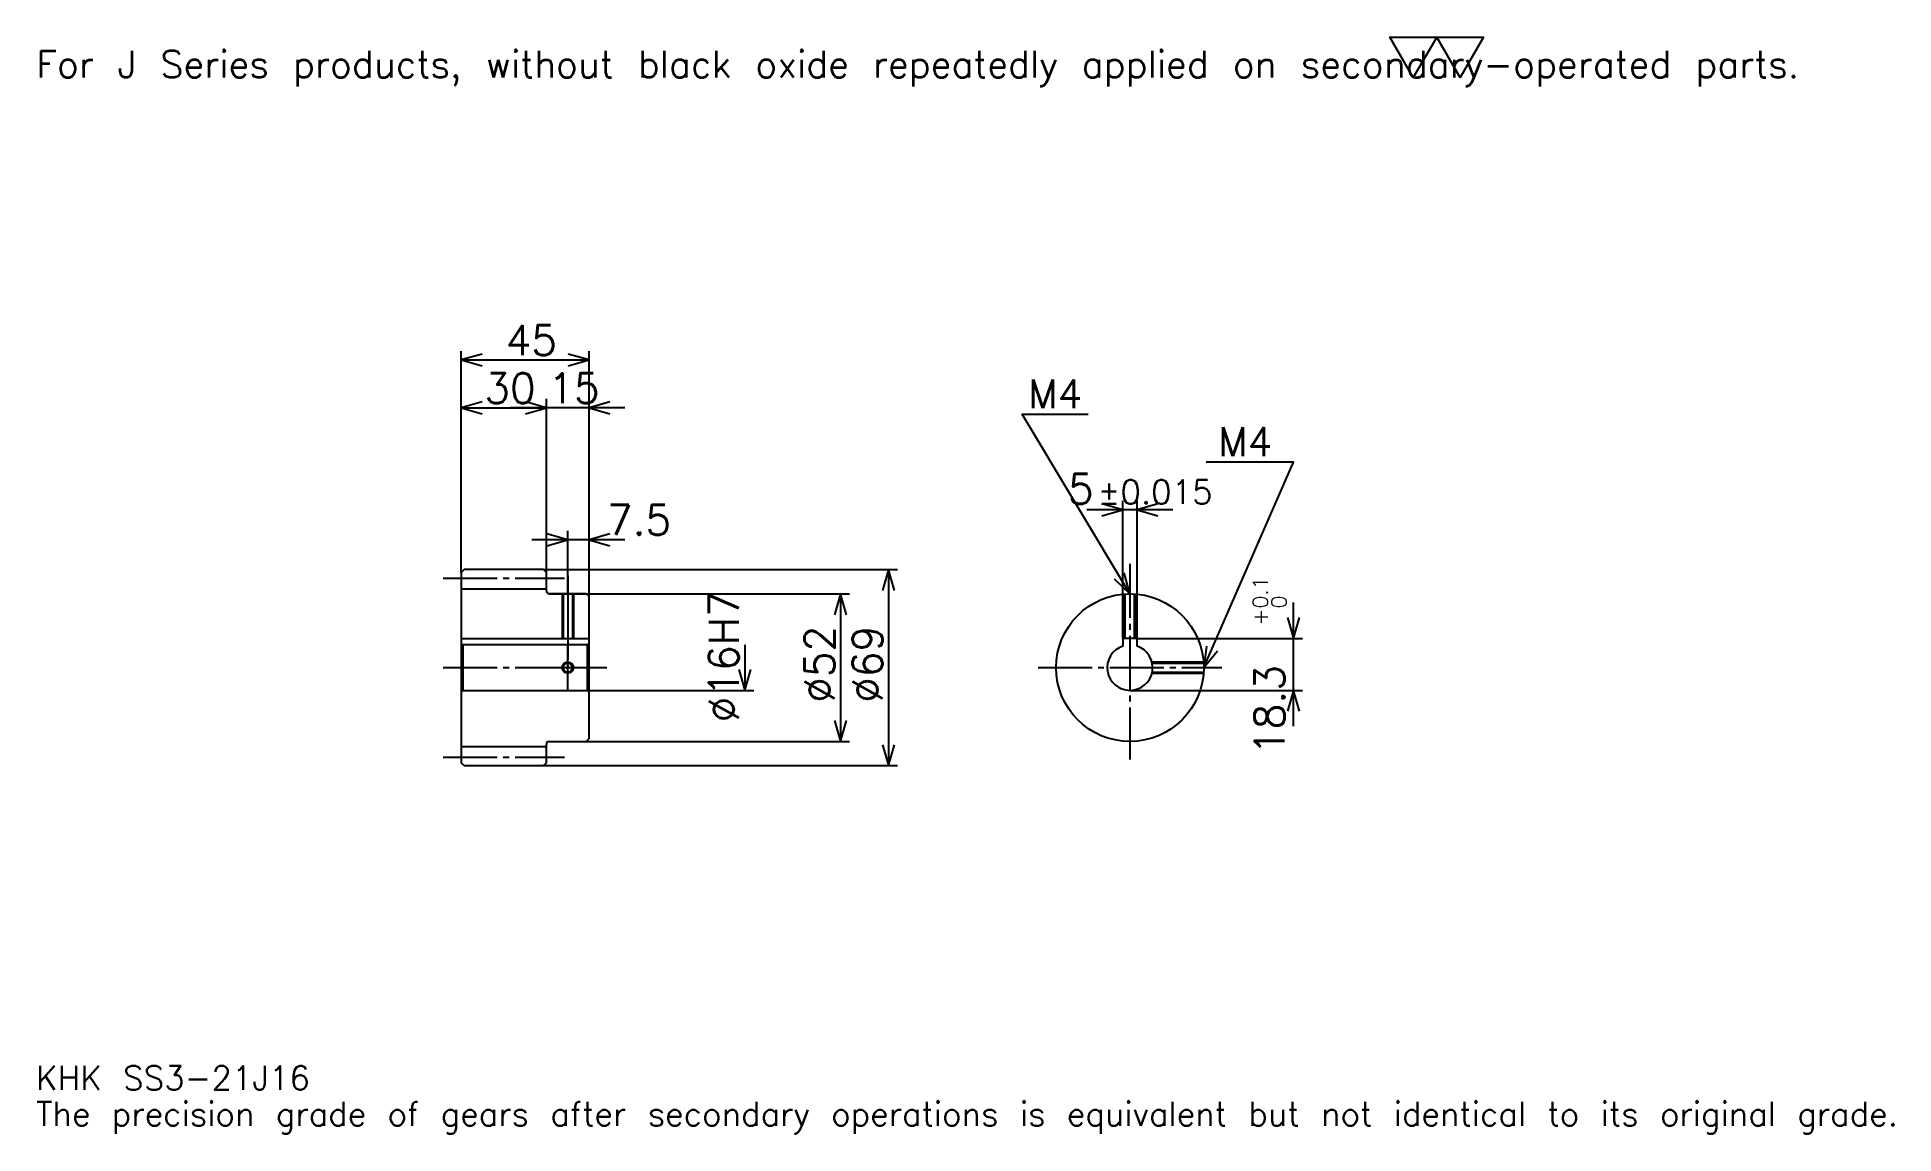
# Model space of a CAD drawing. Extents: x 21 to 675, y 8 to 394.
import ezdxf

# ---------------------------------------------------------------- set-up
doc = ezdxf.new("R2010")
doc.units = 0
doc.linetypes.add('DASHDOT', pattern=[25.304349, 18.978261, -2.108696, 2.108696, -2.108696])
doc.layers.get('0').update_dxf_attribs({"linetype": 'CONTINUOUS'})
doc.layers.add('DASHDOT', color=6, linetype='DASHDOT')
doc.styles.add('KANJI', font='TXT', dxfattribs={"bigfont": 'BIGFONT'})

msp = doc.modelspace()

# ---------------------------------------------------------------- linework, layer by layer
at = {"color": 5}
for p, q in [((170.804337, 206.358688), (170.804337, 283.32608)), ((215.804337, 206.358688), (215.804337, 283.32608)), ((170.804337, 280.163025), (215.804337, 280.163025)), ((170.804337, 263.293457), (200.804337, 263.293457)), ((228.456512, 263.293457), (188.152161, 263.293457)), ((200.804337, 206.358688), (200.804337, 266.456512)), ((403.782593, 182.158691), (403.782593, 230.543472)), ((408.782593, 182.158691), (408.782593, 230.543472)), ((421.434753, 227.380432), (391.130432, 227.380432)), ((228.456512, 216.902161), (195.652161, 216.902161)), ((208.304337, 206.358688), (208.304337, 220.065216)), ((170.804337, 205.358688), (170.804337, 206.358688)), ((199.804337, 206.358688), (215.804337, 206.358688)), ((200.804337, 205.358688), (200.804337, 206.358688)), ((208.304337, 197.858688), (208.304337, 206.358688)), ((208.304337, 197.858688), (208.304337, 206.358688)), ((215.804337, 206.358688), (324.402161, 206.358688)), ((215.804337, 196.858688), (215.804337, 206.358688)), ((321.239136, 206.358688), (321.239136, 137.358688)), ((201.804337, 197.858688), (215.804337, 197.858688)), ((215.804337, 197.858688), (307.532593, 197.858688)), ((304.369568, 197.858688), (304.369568, 145.858688)), ((463.913025, 151.206512), (463.913025, 194.810867)), ((270.630432, 179.858688), (270.630432, 163.858688)), ((408.782593, 182.158691), (467.076111, 182.158691)), ((215.804337, 163.858688), (273.793457, 163.858688)), ((406.282593, 163.858688), (467.076111, 163.858688)), ((201.804337, 145.858688), (215.804337, 145.858688)), ((215.804337, 145.858688), (307.532593, 145.858688)), ((199.804337, 137.358688), (215.804337, 137.358688)), ((215.804337, 137.358688), (324.402161, 137.358688))]:
    msp.add_line(p, q, dxfattribs=at)
at = {"color": 4}
for p, q in [((170.804337, 199.608688), (200.804337, 199.608688)), ((170.804337, 182.158691), (215.804337, 182.158691)), ((171.304337, 179.858688), (171.304337, 163.858688)), ((215.304337, 179.858688), (215.804337, 180.358688)), ((215.304337, 163.858688), (215.804337, 163.358688)), ((170.804337, 144.108688), (200.804337, 144.108688))]:
    msp.add_line(p, q, dxfattribs=at)
at = {"color": 7}
msp.add_lwpolyline([(506.086945, 379.565216), (497.863037, 393.820007), (530.758667, 393.820007), (522.53479, 379.565216), (514.310852, 393.820007), (506.086945, 379.565216)], dxfattribs=at)
at = {"color": 5}
for points in [[(178.184769, 282.271729), (170.804337, 280.163025), (178.184769, 278.054321)], [(208.423904, 278.054321), (215.804337, 280.163025), (208.423904, 282.271729)], [(178.184769, 265.402161), (170.804337, 263.293457), (178.184769, 261.184784)], [(193.423904, 261.184784), (200.804337, 263.293457), (193.423904, 265.402161)], [(193.423904, 261.184784), (200.804337, 263.293457), (193.423904, 265.402161)], [(223.184769, 265.402161), (215.804337, 263.293457), (223.184769, 261.184784)], [(406.282593, 197.858688), (368.32608, 261.119568), (391.521729, 261.119568)], [(432.282593, 171.858688), (463.913025, 244.25), (433.126099, 244.25)], [(396.402161, 225.271729), (403.782593, 227.380432), (396.402161, 229.48912)], [(416.163025, 229.48912), (408.782593, 227.380432), (416.163025, 225.271729)], [(200.923904, 214.793472), (208.304337, 216.902161), (200.923904, 219.010864)], [(223.184769, 219.010864), (215.804337, 216.902161), (223.184769, 214.793472)], [(323.347809, 198.978256), (321.239136, 206.358688), (319.130432, 198.978256)], [(400.677185, 203.102448), (406.282593, 197.858688), (404.293579, 205.272278)], [(306.478241, 190.478256), (304.369568, 197.858688), (302.260864, 190.478256)], [(461.804321, 189.539124), (463.913025, 182.158691), (466.021729, 189.539124)], [(433.305359, 179.466019), (432.282593, 171.858688), (437.169922, 177.777435)], [(268.521729, 171.23912), (270.630432, 163.858688), (272.739136, 171.23912)], [(466.021729, 156.478256), (463.913025, 163.858688), (461.804321, 156.478256)], [(302.260864, 153.23912), (304.369568, 145.858688), (306.478241, 153.23912)], [(319.130432, 144.73912), (321.239136, 137.358688), (323.347809, 144.73912)]]:
    msp.add_lwpolyline(points, dxfattribs=at)
at = {"color": 4}
for points in [[(200.804337, 198.858688), (200.804337, 205.358688), (199.804337, 206.358688), (171.804337, 206.358688), (170.804337, 205.358688), (170.804337, 163.358688)], [(201.804337, 145.858688), (214.804337, 145.858688), (215.804337, 146.858688), (215.804337, 196.858688), (214.804337, 197.858688), (201.804337, 197.858688)], [(206.304337, 197.858688), (206.304337, 182.158691)], [(206.684341, 197.858688), (206.684341, 182.158691)], [(209.924332, 197.858688), (209.924332, 182.158691)], [(210.304337, 197.858688), (210.304337, 182.158691)], [(404.282593, 182.158691), (404.282593, 197.781647)], [(404.662598, 182.158691), (404.662598, 197.808167)], [(407.902588, 182.158691), (407.902588, 197.808167)], [(408.282593, 182.158691), (408.282593, 197.781647)], [(170.804337, 163.358688), (171.304337, 163.858688), (215.304337, 163.858688), (215.304337, 179.858688), (171.304337, 179.858688), (170.804337, 180.358688)], [(408.782593, 179.458023), (408.782593, 182.158691), (403.782593, 182.158691), (403.782593, 179.458023)], [(414.028564, 173.858688), (432.205566, 173.858688)], [(414.116852, 173.478683), (432.232056, 173.478683)], [(414.116852, 170.238693), (432.232056, 170.238693)], [(414.028564, 169.858688), (432.205566, 169.858688)], [(170.804337, 163.358688), (170.804337, 138.358688), (171.804337, 137.358688), (199.804337, 137.358688), (200.804337, 138.358688), (200.804337, 144.858688)]]:
    msp.add_lwpolyline(points, dxfattribs=at)
for centre, radius in [((406.282593, 171.858688), 26), ((208.304337, 171.858688), 1.62)]:
    msp.add_circle(centre, radius, dxfattribs=at)
at = {"color": 7}
msp.add_circle((208.304337, 171.858688), 2, dxfattribs=at)
at = {"color": 4}
for centre, radius, start, end in [((201.804337, 198.858688), 1, 180, 270), ((406.282593, 171.858688), 8, 108.209957329, 71.790042671), ((201.804337, 144.858688), 1, 90, 180)]:
    msp.add_arc(centre, radius, start, end, dxfattribs=at)
at = {"layer": 'DASHDOT', "color": 7}
for p, q in [((164.478256, 203.358688), (207.130432, 203.358688)), ((406.282593, 208.402161), (406.282593, 139.532593)), ((208.304337, 197.858688), (208.304337, 171.858688)), ((164.478256, 171.858688), (222.130432, 171.858688)), ((373.956512, 171.858688), (438.608704, 171.858688)), ((164.478256, 140.358688), (207.130432, 140.358688))]:
    msp.add_line(p, q, dxfattribs=at)
for points in [[(208.304337, 204.184784), (208.304337, 175.832596)], [(208.304337, 163.532608), (208.304337, 180.184769)], [(199.978241, 171.858688), (216.630432, 171.858688)]]:
    msp.add_lwpolyline(points, dxfattribs=at)

# ---------------------------------------------------------------- texts
at = {"color": 7, "style": 'KANJI'}
for s, height, p in [('For J Series products, without black oxide repeatedly applied on secondary-operated parts.', 9.48913, (21.086956, 379.565216)), ('45', 10.543478, (186.45108, 281.849976)), ('30', 10.543478, (178.95108, 264.980438)), ('15', 10.543478, (201.45108, 264.980438)), ('M4', 10.12174, (370.434753, 263.228271)), ('M4', 10.12174, (437.343506, 246.358688)), ('5', 10.543478, (384.518768, 229.48912)), ('%%p0.015', 8.434783, (394.955505, 229.48912)), ('7.5', 10.543478, (222.130432, 218.589127)), ('KHK SS3-21J16', 8.434783, (21.086956, 23.195652)), ('The precision grade of gears after secondary operations is equivalent but not identical to its original grade.', 8.434783, (21.086956, 10.543478))]:
    msp.add_text(s, height=height, dxfattribs=at).set_placement(p)
for s, height, p in [('%%c16H7', 10.543478, (268.521729, 152.616837)), ('0.1', 5.271739, (454.845642, 192.656158)), ('0', 5.271739, (461.382629, 192.656158)), ('+', 5.271739, (454.845642, 186.751801)), ('%%c52', 10.543478, (302.260864, 159.470093)), ('%%c69', 10.543478, (319.130432, 159.470093)), ('18.3', 10.543478, (460.75, 141.115448))]:
    msp.add_text(s, height=height, rotation=90, dxfattribs=at).set_placement(p)

doc.saveas('drawing.dxf')
